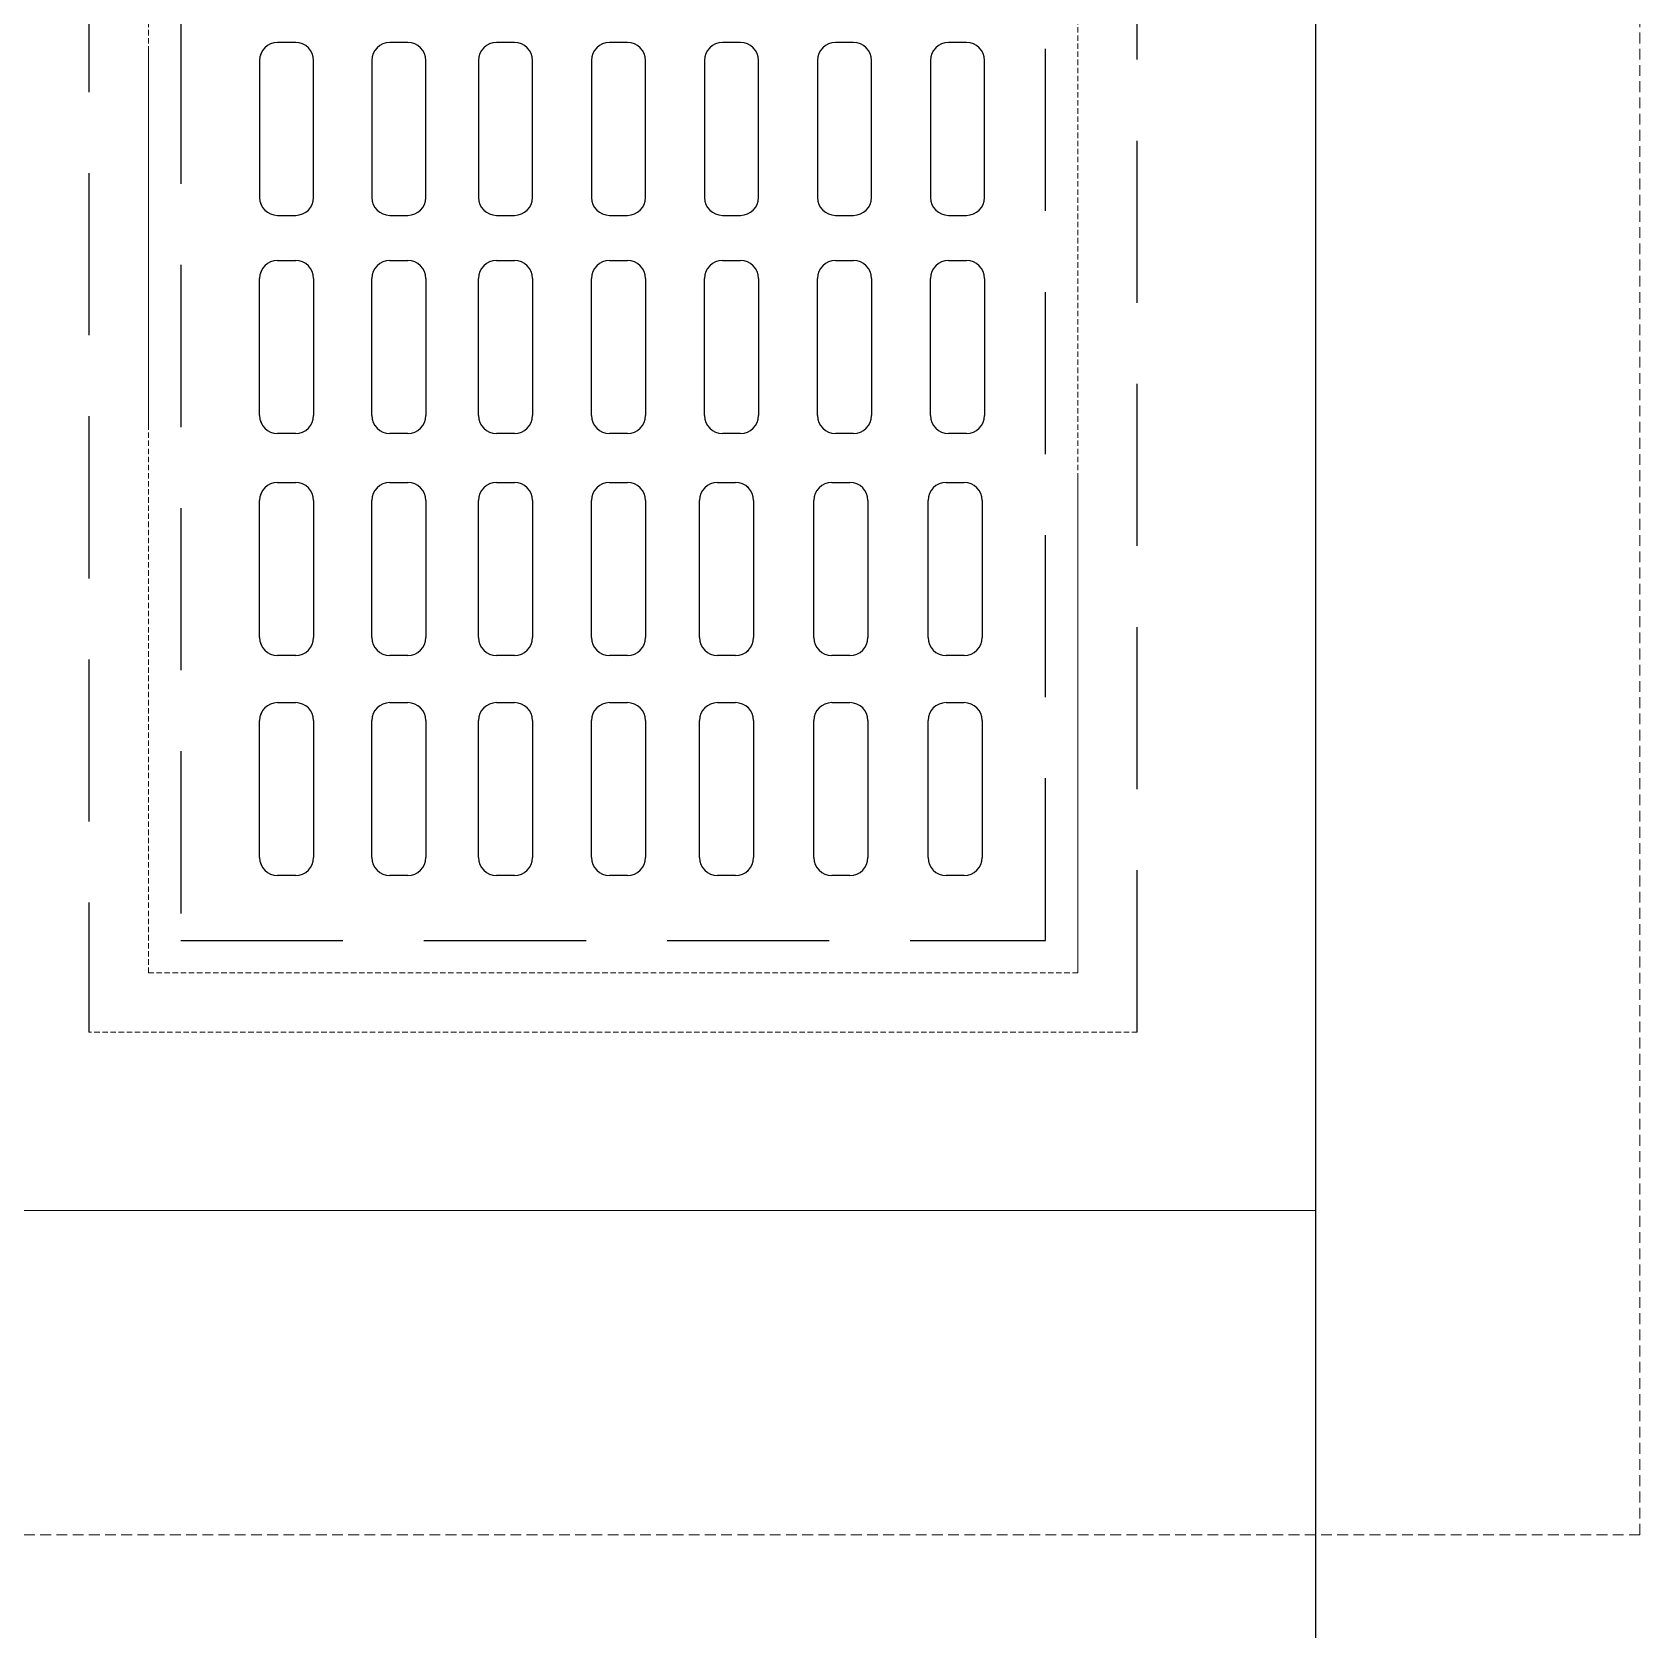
# Model space of a CAD drawing. Header units: inches. Extents: x 25480 to 951550, y -607927 to 1377809.
# Drawn here: x 487772 to 488516, y 352126 to 352865 of the extents above; entities that cross this region are included whole.
import ezdxf

# ---------------------------------------------------------------- set-up
doc = ezdxf.new("R2010")
doc.units = ezdxf.units.IN
doc.header["$MEASUREMENT"] = 0
doc.linetypes.add('HIDDEN', pattern=[0.375, 0.25, -0.125])
doc.linetypes.add('HIDDENX2', pattern=[0.75, 0.5, -0.25])
doc.layers.add('DIM', color=251, linetype='Continuous', lineweight=0)
doc.layers.add('M-X-BKGD', color=8, linetype='Continuous')

# ---------------------------------------------------------------- blocks, each defined once
blk = doc.blocks.new('123')
at = {"layer": 'DIM', "linetype": 'HIDDEN', "lineweight": 0, "ltscale": 10}
blk.add_line((-776238.39, -1054043.7), (-776238.39, -1053558.7), dxfattribs=at)
blk.add_line((-776238.39, -1054043.7), (-776238.39, -1053558.7), dxfattribs=at)
at = {"layer": 'DIM'}
for p, q in [((-776157.59, -1053637.67), (-776094.2, -1053637.67)), ((-776157.59, -1053637.67), (-776094.2, -1053637.67)), ((-776055.73, -1053637.67), (-775992.35, -1053637.67)), ((-776055.73, -1053637.67), (-775992.35, -1053637.67)), ((-775953.05, -1053637.67), (-775889.66, -1053637.67)), ((-775953.05, -1053637.67), (-775889.66, -1053637.67)), ((-775788.73, -1053637.67), (-775852.12, -1053637.67)), ((-775788.73, -1053637.67), (-775852.12, -1053637.67)), ((-776165.89, -1053654.36), (-776165.89, -1053645.97)), ((-776165.89, -1053654.36), (-776165.89, -1053645.97)), ((-776085.89, -1053645.97), (-776085.89, -1053654.36)), ((-776085.89, -1053645.97), (-776085.89, -1053654.36)), ((-776064.04, -1053654.36), (-776064.04, -1053645.97)), ((-776064.04, -1053654.36), (-776064.04, -1053645.97)), ((-775984.04, -1053645.97), (-775984.04, -1053654.36)), ((-775984.04, -1053645.97), (-775984.04, -1053654.36)), ((-775961.35, -1053654.36), (-775961.35, -1053645.97)), ((-775961.35, -1053654.36), (-775961.35, -1053645.97)), ((-775881.35, -1053645.97), (-775881.35, -1053654.36)), ((-775881.35, -1053645.97), (-775881.35, -1053654.36)), ((-775860.43, -1053645.97), (-775860.43, -1053654.36)), ((-775860.43, -1053645.97), (-775860.43, -1053654.36)), ((-775780.43, -1053654.36), (-775780.43, -1053645.97)), ((-775780.43, -1053654.36), (-775780.43, -1053645.97)), ((-776094.2, -1053662.67), (-776157.59, -1053662.67)), ((-776094.2, -1053662.67), (-776157.59, -1053662.67)), ((-775992.35, -1053662.67), (-776055.73, -1053662.67)), ((-775992.35, -1053662.67), (-776055.73, -1053662.67)), ((-775889.66, -1053662.67), (-775953.05, -1053662.67)), ((-775889.66, -1053662.67), (-775953.05, -1053662.67)), ((-775852.12, -1053662.67), (-775788.73, -1053662.67)), ((-775852.12, -1053662.67), (-775788.73, -1053662.67)), ((-776157.59, -1053689.56), (-776094.2, -1053689.56)), ((-776157.59, -1053689.56), (-776094.2, -1053689.56)), ((-776055.73, -1053689.56), (-775992.35, -1053689.56)), ((-776055.73, -1053689.56), (-775992.35, -1053689.56)), ((-775953.05, -1053689.56), (-775889.66, -1053689.56)), ((-775953.05, -1053689.56), (-775889.66, -1053689.56)), ((-775788.73, -1053689.56), (-775852.12, -1053689.56)), ((-775788.73, -1053689.56), (-775852.12, -1053689.56)), ((-776165.89, -1053706.25), (-776165.89, -1053697.86)), ((-776165.89, -1053706.25), (-776165.89, -1053697.86)), ((-776085.89, -1053697.86), (-776085.89, -1053706.25)), ((-776085.89, -1053697.86), (-776085.89, -1053706.25)), ((-776064.04, -1053706.25), (-776064.04, -1053697.86)), ((-776064.04, -1053706.25), (-776064.04, -1053697.86)), ((-775984.04, -1053697.86), (-775984.04, -1053706.25)), ((-775984.04, -1053697.86), (-775984.04, -1053706.25)), ((-775961.35, -1053706.25), (-775961.35, -1053697.86)), ((-775961.35, -1053706.25), (-775961.35, -1053697.86)), ((-775881.35, -1053697.86), (-775881.35, -1053706.25)), ((-775881.35, -1053697.86), (-775881.35, -1053706.25)), ((-775860.43, -1053697.86), (-775860.43, -1053706.25)), ((-775860.43, -1053697.86), (-775860.43, -1053706.25)), ((-775780.43, -1053706.25), (-775780.43, -1053697.86)), ((-775780.43, -1053706.25), (-775780.43, -1053697.86)), ((-776094.2, -1053714.56), (-776157.59, -1053714.56)), ((-776094.2, -1053714.56), (-776157.59, -1053714.56)), ((-775992.35, -1053714.56), (-776055.73, -1053714.56)), ((-775992.35, -1053714.56), (-776055.73, -1053714.56)), ((-775889.66, -1053714.56), (-775953.05, -1053714.56)), ((-775889.66, -1053714.56), (-775953.05, -1053714.56)), ((-775852.12, -1053714.56), (-775788.73, -1053714.56)), ((-775852.12, -1053714.56), (-775788.73, -1053714.56)), ((-776157.59, -1053738.91), (-776094.2, -1053738.91)), ((-776157.59, -1053738.91), (-776094.2, -1053738.91)), ((-776055.73, -1053738.91), (-775992.35, -1053738.91)), ((-776055.73, -1053738.91), (-775992.35, -1053738.91)), ((-775953.05, -1053738.91), (-775889.66, -1053738.91)), ((-775953.05, -1053738.91), (-775889.66, -1053738.91)), ((-775788.73, -1053738.91), (-775852.12, -1053738.91)), ((-775788.73, -1053738.91), (-775852.12, -1053738.91)), ((-776165.89, -1053755.61), (-776165.89, -1053747.22)), ((-776165.89, -1053755.61), (-776165.89, -1053747.22)), ((-776085.89, -1053747.22), (-776085.89, -1053755.61)), ((-776085.89, -1053747.22), (-776085.89, -1053755.61)), ((-776064.04, -1053755.61), (-776064.04, -1053747.22)), ((-776064.04, -1053755.61), (-776064.04, -1053747.22)), ((-775984.04, -1053747.22), (-775984.04, -1053755.61)), ((-775984.04, -1053747.22), (-775984.04, -1053755.61)), ((-775961.35, -1053755.61), (-775961.35, -1053747.22)), ((-775961.35, -1053755.61), (-775961.35, -1053747.22)), ((-775881.35, -1053747.22), (-775881.35, -1053755.61)), ((-775881.35, -1053747.22), (-775881.35, -1053755.61)), ((-775860.43, -1053747.22), (-775860.43, -1053755.61)), ((-775860.43, -1053747.22), (-775860.43, -1053755.61)), ((-775780.43, -1053755.61), (-775780.43, -1053747.22)), ((-775780.43, -1053755.61), (-775780.43, -1053747.22)), ((-776094.2, -1053763.91), (-776157.59, -1053763.91)), ((-776094.2, -1053763.91), (-776157.59, -1053763.91)), ((-775992.35, -1053763.91), (-776055.73, -1053763.91)), ((-775992.35, -1053763.91), (-776055.73, -1053763.91)), ((-775889.66, -1053763.91), (-775953.05, -1053763.91)), ((-775889.66, -1053763.91), (-775953.05, -1053763.91)), ((-775852.12, -1053763.91), (-775788.73, -1053763.91)), ((-775852.12, -1053763.91), (-775788.73, -1053763.91)), ((-776157.59, -1053791.2), (-776094.2, -1053791.2)), ((-776157.59, -1053791.2), (-776094.2, -1053791.2)), ((-776055.73, -1053791.2), (-775992.35, -1053791.2)), ((-776055.73, -1053791.2), (-775992.35, -1053791.2)), ((-775953.05, -1053791.2), (-775889.66, -1053791.2)), ((-775953.05, -1053791.2), (-775889.66, -1053791.2)), ((-775788.73, -1053791.2), (-775852.12, -1053791.2)), ((-775788.73, -1053791.2), (-775852.12, -1053791.2)), ((-776165.89, -1053807.89), (-776165.89, -1053799.5)), ((-776165.89, -1053807.89), (-776165.89, -1053799.5)), ((-776085.89, -1053799.5), (-776085.89, -1053807.89)), ((-776085.89, -1053799.5), (-776085.89, -1053807.89)), ((-776064.04, -1053807.89), (-776064.04, -1053799.5)), ((-776064.04, -1053807.89), (-776064.04, -1053799.5)), ((-775984.04, -1053799.5), (-775984.04, -1053807.89)), ((-775984.04, -1053799.5), (-775984.04, -1053807.89)), ((-775961.35, -1053807.89), (-775961.35, -1053799.5)), ((-775961.35, -1053807.89), (-775961.35, -1053799.5)), ((-775881.35, -1053799.5), (-775881.35, -1053807.89)), ((-775881.35, -1053799.5), (-775881.35, -1053807.89)), ((-775860.43, -1053799.5), (-775860.43, -1053807.89)), ((-775860.43, -1053799.5), (-775860.43, -1053807.89)), ((-775780.43, -1053807.89), (-775780.43, -1053799.5)), ((-775780.43, -1053807.89), (-775780.43, -1053799.5)), ((-776094.2, -1053816.2), (-776157.59, -1053816.2)), ((-776094.2, -1053816.2), (-776157.59, -1053816.2)), ((-775992.35, -1053816.2), (-776055.73, -1053816.2)), ((-775992.35, -1053816.2), (-776055.73, -1053816.2)), ((-775889.66, -1053816.2), (-775953.05, -1053816.2)), ((-775889.66, -1053816.2), (-775953.05, -1053816.2)), ((-775852.12, -1053816.2), (-775788.73, -1053816.2)), ((-775852.12, -1053816.2), (-775788.73, -1053816.2)), ((-776157.59, -1053841.2), (-776094.2, -1053841.2)), ((-776157.59, -1053841.2), (-776094.2, -1053841.2)), ((-776055.73, -1053841.2), (-775992.35, -1053841.2)), ((-776055.73, -1053841.2), (-775992.35, -1053841.2)), ((-775953.05, -1053843.48), (-775889.66, -1053843.48)), ((-775953.05, -1053843.48), (-775889.66, -1053843.48)), ((-775788.73, -1053843.48), (-775852.12, -1053843.48)), ((-775788.73, -1053843.48), (-775852.12, -1053843.48)), ((-776165.89, -1053857.89), (-776165.89, -1053849.5)), ((-776165.89, -1053857.89), (-776165.89, -1053849.5)), ((-776085.89, -1053849.5), (-776085.89, -1053857.89)), ((-776085.89, -1053849.5), (-776085.89, -1053857.89)), ((-776064.04, -1053857.89), (-776064.04, -1053849.5)), ((-776064.04, -1053857.89), (-776064.04, -1053849.5)), ((-775984.04, -1053849.5), (-775984.04, -1053857.89)), ((-775984.04, -1053849.5), (-775984.04, -1053857.89)), ((-775961.35, -1053860.18), (-775961.35, -1053851.79)), ((-775961.35, -1053860.18), (-775961.35, -1053851.79)), ((-775881.35, -1053851.79), (-775881.35, -1053860.18)), ((-775881.35, -1053851.79), (-775881.35, -1053860.18)), ((-775860.43, -1053851.79), (-775860.43, -1053860.18)), ((-775860.43, -1053851.79), (-775860.43, -1053860.18)), ((-775780.43, -1053860.18), (-775780.43, -1053851.79)), ((-775780.43, -1053860.18), (-775780.43, -1053851.79)), ((-776094.2, -1053866.2), (-776157.59, -1053866.2)), ((-776094.2, -1053866.2), (-776157.59, -1053866.2)), ((-775992.35, -1053866.2), (-776055.73, -1053866.2)), ((-775992.35, -1053866.2), (-776055.73, -1053866.2)), ((-775889.66, -1053868.48), (-775953.05, -1053868.48)), ((-775889.66, -1053868.48), (-775953.05, -1053868.48)), ((-775852.12, -1053868.48), (-775788.73, -1053868.48)), ((-775852.12, -1053868.48), (-775788.73, -1053868.48)), ((-776157.59, -1053894.1), (-776094.2, -1053894.1)), ((-776157.59, -1053894.1), (-776094.2, -1053894.1)), ((-776055.73, -1053894.1), (-775992.35, -1053894.1)), ((-776055.73, -1053894.1), (-775992.35, -1053894.1)), ((-775953.05, -1053895.77), (-775889.66, -1053895.77)), ((-775953.05, -1053895.77), (-775889.66, -1053895.77)), ((-775788.73, -1053895.77), (-775852.12, -1053895.77)), ((-775788.73, -1053895.77), (-775852.12, -1053895.77)), ((-776165.89, -1053910.79), (-776165.89, -1053902.4)), ((-776165.89, -1053910.79), (-776165.89, -1053902.4)), ((-776085.89, -1053902.4), (-776085.89, -1053910.79)), ((-776085.89, -1053902.4), (-776085.89, -1053910.79)), ((-776064.04, -1053910.79), (-776064.04, -1053902.4)), ((-776064.04, -1053910.79), (-776064.04, -1053902.4)), ((-775984.04, -1053902.4), (-775984.04, -1053910.79)), ((-775984.04, -1053902.4), (-775984.04, -1053910.79)), ((-775961.35, -1053912.46), (-775961.35, -1053904.07)), ((-775961.35, -1053912.46), (-775961.35, -1053904.07)), ((-775881.35, -1053904.07), (-775881.35, -1053912.46)), ((-775881.35, -1053904.07), (-775881.35, -1053912.46)), ((-775860.43, -1053904.07), (-775860.43, -1053912.46)), ((-775860.43, -1053904.07), (-775860.43, -1053912.46)), ((-775780.43, -1053912.46), (-775780.43, -1053904.07)), ((-775780.43, -1053912.46), (-775780.43, -1053904.07)), ((-776094.2, -1053919.1), (-776157.59, -1053919.1)), ((-776094.2, -1053919.1), (-776157.59, -1053919.1)), ((-775992.35, -1053919.1), (-776055.73, -1053919.1)), ((-775992.35, -1053919.1), (-776055.73, -1053919.1)), ((-775889.66, -1053920.77), (-775953.05, -1053920.77)), ((-775889.66, -1053920.77), (-775953.05, -1053920.77)), ((-775852.12, -1053920.77), (-775788.73, -1053920.77)), ((-775852.12, -1053920.77), (-775788.73, -1053920.77)), ((-776157.59, -1053946.91), (-776094.2, -1053946.91)), ((-776157.59, -1053946.91), (-776094.2, -1053946.91)), ((-776055.73, -1053946.91), (-775992.35, -1053946.91)), ((-776055.73, -1053946.91), (-775992.35, -1053946.91)), ((-775953.05, -1053948.05), (-775889.66, -1053948.05)), ((-775953.05, -1053948.05), (-775889.66, -1053948.05)), ((-775788.73, -1053948.05), (-775852.12, -1053948.05)), ((-775788.73, -1053948.05), (-775852.12, -1053948.05)), ((-776165.89, -1053963.6), (-776165.89, -1053955.22)), ((-776165.89, -1053963.6), (-776165.89, -1053955.22)), ((-776085.89, -1053955.22), (-776085.89, -1053963.6)), ((-776085.89, -1053955.22), (-776085.89, -1053963.6)), ((-776064.04, -1053963.6), (-776064.04, -1053955.22)), ((-776064.04, -1053963.6), (-776064.04, -1053955.22)), ((-775984.04, -1053955.22), (-775984.04, -1053963.6)), ((-775984.04, -1053955.22), (-775984.04, -1053963.6)), ((-775961.35, -1053964.75), (-775961.35, -1053956.36)), ((-775961.35, -1053964.75), (-775961.35, -1053956.36)), ((-775881.35, -1053956.36), (-775881.35, -1053964.75)), ((-775881.35, -1053956.36), (-775881.35, -1053964.75)), ((-775860.43, -1053956.36), (-775860.43, -1053964.75)), ((-775860.43, -1053956.36), (-775860.43, -1053964.75)), ((-775780.43, -1053964.75), (-775780.43, -1053956.36)), ((-775780.43, -1053964.75), (-775780.43, -1053956.36)), ((-776094.2, -1053971.91), (-776157.59, -1053971.91)), ((-776094.2, -1053971.91), (-776157.59, -1053971.91)), ((-775992.35, -1053971.91), (-776055.73, -1053971.91)), ((-775992.35, -1053971.91), (-776055.73, -1053971.91)), ((-775889.66, -1053973.05), (-775953.05, -1053973.05)), ((-775889.66, -1053973.05), (-775953.05, -1053973.05)), ((-775852.12, -1053973.05), (-775788.73, -1053973.05)), ((-775852.12, -1053973.05), (-775788.73, -1053973.05)), ((-774670.89, -1054126.2), (-786184.47, -1054126.2)), ((-774670.89, -1054126.2), (-786184.47, -1054126.2))]:
    blk.add_line(p, q, dxfattribs=at)
at = {"layer": 'DIM', "linetype": 'HIDDENX2', "lineweight": 0, "ltscale": 10}
blk.add_lwpolyline([(-775270.89, -1053326.2), (-776470.89, -1053326.2), (-776470.89, -1054276.2), (-775270.89, -1054276.2)], close=True, dxfattribs=at)
blk.add_lwpolyline([(-775270.89, -1053326.2), (-776470.89, -1053326.2), (-776470.89, -1054276.2), (-775270.89, -1054276.2)], close=True, dxfattribs=at)
at = {"layer": 'DIM', "linetype": 'HIDDEN', "lineweight": 0, "ltscale": 10}
blk.add_lwpolyline([(-775420.89, -1053476.2), (-776320.89, -1053476.2), (-776320.89, -1054126.2), (-775420.89, -1054126.2)], close=True, dxfattribs=at)
blk.add_lwpolyline([(-775420.89, -1053476.2), (-776320.89, -1053476.2), (-776320.89, -1054126.2), (-775420.89, -1054126.2)], close=True, dxfattribs=at)
at = {"layer": 'DIM', "linetype": 'HIDDEN', "ltscale": 300}
for points in [[(-775420.89, -1053476.2), (-776320.89, -1053476.2), (-776320.89, -1054126.2), (-775420.89, -1054126.2)], [(-775420.89, -1053476.2), (-776320.89, -1053476.2), (-776320.89, -1054126.2), (-775420.89, -1054126.2)], [(-775545.89, -1053601.2), (-776195.89, -1053601.2), (-776195.89, -1054001.2), (-775545.89, -1054001.2)], [(-775545.89, -1053601.2), (-776195.89, -1053601.2), (-776195.89, -1054001.2), (-775545.89, -1054001.2)]]:
    blk.add_lwpolyline(points, close=True, dxfattribs=at)
blk.add_lwpolyline([(-776238.39, -1054043.7), (-775503.39, -1054043.7), (-775503.39, -1053558.7), (-776238.39, -1053558.7)], dxfattribs=at)
blk.add_lwpolyline([(-776238.39, -1054043.7), (-775503.39, -1054043.7), (-775503.39, -1053558.7), (-776238.39, -1053558.7)], dxfattribs=at)
at = {"layer": 'DIM', "linetype": 'HIDDEN', "lineweight": 0, "ltscale": 10}
for points in [[(-776210.89, -1054016.2), (-775530.89, -1054016.2), (-775530.89, -1053586.2), (-775958.22, -1053586.2)], [(-775980.82, -1054016.2), (-776210.89, -1054016.2), (-776210.89, -1053586.2), (-775783.57, -1053586.2)], [(-776210.89, -1054016.2), (-775530.89, -1054016.2), (-775530.89, -1053586.2), (-775958.22, -1053586.2)], [(-775980.82, -1054016.2), (-776210.89, -1054016.2), (-776210.89, -1053586.2), (-775783.57, -1053586.2)]]:
    blk.add_lwpolyline(points, dxfattribs=at)
at = {"layer": 'DIM'}
for centre, start, end in [((-776157.59, -1053645.97), 90, 180), ((-776157.59, -1053645.97), 90, 180), ((-776094.2, -1053645.97), 0, 90), ((-776094.2, -1053645.97), 0, 90), ((-776055.73, -1053645.97), 90, 180), ((-776055.73, -1053645.97), 90, 180), ((-775992.35, -1053645.97), 0, 90), ((-775992.35, -1053645.97), 0, 90), ((-775953.05, -1053645.97), 90, 180), ((-775953.05, -1053645.97), 90, 180), ((-775889.66, -1053645.97), 0, 90), ((-775889.66, -1053645.97), 0, 90), ((-775852.12, -1053645.97), 90, 180), ((-775852.12, -1053645.97), 90, 180), ((-775788.73, -1053645.97), 0, 90), ((-775788.73, -1053645.97), 0, 90), ((-776157.59, -1053654.36), 180, 270), ((-776157.59, -1053654.36), 180, 270), ((-776094.2, -1053654.36), 270, 0), ((-776094.2, -1053654.36), 270, 0), ((-776055.73, -1053654.36), 180, 270), ((-776055.73, -1053654.36), 180, 270), ((-775992.35, -1053654.36), 270, 0), ((-775992.35, -1053654.36), 270, 0), ((-775953.05, -1053654.36), 180, 270), ((-775953.05, -1053654.36), 180, 270), ((-775889.66, -1053654.36), 270, 0), ((-775889.66, -1053654.36), 270, 0), ((-775852.12, -1053654.36), 180, 270), ((-775852.12, -1053654.36), 180, 270), ((-775788.73, -1053654.36), 270, 0), ((-775788.73, -1053654.36), 270, 0), ((-776157.59, -1053697.86), 90, 180), ((-776157.59, -1053697.86), 90, 180), ((-776094.2, -1053697.86), 0, 90), ((-776094.2, -1053697.86), 0, 90), ((-776055.73, -1053697.86), 90, 180), ((-776055.73, -1053697.86), 90, 180), ((-775992.35, -1053697.86), 0, 90), ((-775992.35, -1053697.86), 0, 90), ((-775953.05, -1053697.86), 90, 180), ((-775953.05, -1053697.86), 90, 180), ((-775889.66, -1053697.86), 0, 90), ((-775889.66, -1053697.86), 0, 90), ((-775852.12, -1053697.86), 90, 180), ((-775852.12, -1053697.86), 90, 180), ((-775788.73, -1053697.86), 0, 90), ((-775788.73, -1053697.86), 0, 90), ((-776157.59, -1053706.25), 180, 270), ((-776157.59, -1053706.25), 180, 270), ((-776094.2, -1053706.25), 270, 0), ((-776094.2, -1053706.25), 270, 0), ((-776055.73, -1053706.25), 180, 270), ((-776055.73, -1053706.25), 180, 270), ((-775992.35, -1053706.25), 270, 0), ((-775992.35, -1053706.25), 270, 0), ((-775953.05, -1053706.25), 180, 270), ((-775953.05, -1053706.25), 180, 270), ((-775889.66, -1053706.25), 270, 0), ((-775889.66, -1053706.25), 270, 0), ((-775852.12, -1053706.25), 180, 270), ((-775852.12, -1053706.25), 180, 270), ((-775788.73, -1053706.25), 270, 0), ((-775788.73, -1053706.25), 270, 0), ((-776157.59, -1053747.22), 90, 180), ((-776157.59, -1053747.22), 90, 180), ((-776094.2, -1053747.22), 0, 90), ((-776094.2, -1053747.22), 0, 90), ((-776055.73, -1053747.22), 90, 180), ((-776055.73, -1053747.22), 90, 180), ((-775992.35, -1053747.22), 0, 90), ((-775992.35, -1053747.22), 0, 90), ((-775953.05, -1053747.22), 90, 180), ((-775953.05, -1053747.22), 90, 180), ((-775889.66, -1053747.22), 0, 90), ((-775889.66, -1053747.22), 0, 90), ((-775852.12, -1053747.22), 90, 180), ((-775852.12, -1053747.22), 90, 180), ((-775788.73, -1053747.22), 0, 90), ((-775788.73, -1053747.22), 0, 90), ((-776157.59, -1053755.61), 180, 270), ((-776157.59, -1053755.61), 180, 270), ((-776094.2, -1053755.61), 270, 0), ((-776094.2, -1053755.61), 270, 0), ((-776055.73, -1053755.61), 180, 270), ((-776055.73, -1053755.61), 180, 270), ((-775992.35, -1053755.61), 270, 0), ((-775992.35, -1053755.61), 270, 0), ((-775953.05, -1053755.61), 180, 270), ((-775953.05, -1053755.61), 180, 270), ((-775889.66, -1053755.61), 270, 0), ((-775889.66, -1053755.61), 270, 0), ((-775852.12, -1053755.61), 180, 270), ((-775852.12, -1053755.61), 180, 270), ((-775788.73, -1053755.61), 270, 0), ((-775788.73, -1053755.61), 270, 0), ((-776157.59, -1053799.5), 90, 180), ((-776157.59, -1053799.5), 90, 180), ((-776094.2, -1053799.5), 0, 90), ((-776094.2, -1053799.5), 0, 90), ((-776055.73, -1053799.5), 90, 180), ((-776055.73, -1053799.5), 90, 180), ((-775992.35, -1053799.5), 0, 90), ((-775992.35, -1053799.5), 0, 90), ((-775953.05, -1053799.5), 90, 180), ((-775953.05, -1053799.5), 90, 180), ((-775889.66, -1053799.5), 0, 90), ((-775889.66, -1053799.5), 0, 90), ((-775852.12, -1053799.5), 90, 180), ((-775852.12, -1053799.5), 90, 180), ((-775788.73, -1053799.5), 0, 90), ((-775788.73, -1053799.5), 0, 90), ((-776157.59, -1053807.89), 180, 270), ((-776157.59, -1053807.89), 180, 270), ((-776094.2, -1053807.89), 270, 0), ((-776094.2, -1053807.89), 270, 0), ((-776055.73, -1053807.89), 180, 270), ((-776055.73, -1053807.89), 180, 270), ((-775992.35, -1053807.89), 270, 0), ((-775992.35, -1053807.89), 270, 0), ((-775953.05, -1053807.89), 180, 270), ((-775953.05, -1053807.89), 180, 270), ((-775889.66, -1053807.89), 270, 0), ((-775889.66, -1053807.89), 270, 0), ((-775852.12, -1053807.89), 180, 270), ((-775852.12, -1053807.89), 180, 270), ((-775788.73, -1053807.89), 270, 0), ((-775788.73, -1053807.89), 270, 0), ((-776157.59, -1053849.5), 90, 180), ((-776157.59, -1053849.5), 90, 180), ((-776094.2, -1053849.5), 0, 90), ((-776094.2, -1053849.5), 0, 90), ((-776055.73, -1053849.5), 90, 180), ((-776055.73, -1053849.5), 90, 180), ((-775992.35, -1053849.5), 0, 90), ((-775992.35, -1053849.5), 0, 90), ((-775953.05, -1053851.79), 90, 180), ((-775953.05, -1053851.79), 90, 180), ((-775889.66, -1053851.79), 0, 90), ((-775889.66, -1053851.79), 0, 90), ((-775852.12, -1053851.79), 90, 180), ((-775852.12, -1053851.79), 90, 180), ((-775788.73, -1053851.79), 0, 90), ((-775788.73, -1053851.79), 0, 90), ((-776157.59, -1053857.89), 180, 270), ((-776157.59, -1053857.89), 180, 270), ((-776094.2, -1053857.89), 270, 0), ((-776094.2, -1053857.89), 270, 0), ((-776055.73, -1053857.89), 180, 270), ((-776055.73, -1053857.89), 180, 270), ((-775992.35, -1053857.89), 270, 0), ((-775992.35, -1053857.89), 270, 0), ((-775953.05, -1053860.18), 180, 270), ((-775953.05, -1053860.18), 180, 270), ((-775889.66, -1053860.18), 270, 0), ((-775889.66, -1053860.18), 270, 0), ((-775852.12, -1053860.18), 180, 270), ((-775852.12, -1053860.18), 180, 270), ((-775788.73, -1053860.18), 270, 0), ((-775788.73, -1053860.18), 270, 0), ((-776157.59, -1053902.4), 90, 180), ((-776157.59, -1053902.4), 90, 180), ((-776094.2, -1053902.4), 0, 90), ((-776094.2, -1053902.4), 0, 90), ((-776055.73, -1053902.4), 90, 180), ((-776055.73, -1053902.4), 90, 180), ((-775992.35, -1053902.4), 0, 90), ((-775992.35, -1053902.4), 0, 90), ((-775953.05, -1053904.07), 90, 180), ((-775953.05, -1053904.07), 90, 180), ((-775889.66, -1053904.07), 0, 90), ((-775889.66, -1053904.07), 0, 90), ((-775852.12, -1053904.07), 90, 180), ((-775852.12, -1053904.07), 90, 180), ((-775788.73, -1053904.07), 0, 90), ((-775788.73, -1053904.07), 0, 90), ((-776157.59, -1053910.79), 180, 270), ((-776157.59, -1053910.79), 180, 270), ((-776094.2, -1053910.79), 270, 0), ((-776094.2, -1053910.79), 270, 0), ((-776055.73, -1053910.79), 180, 270), ((-776055.73, -1053910.79), 180, 270), ((-775992.35, -1053910.79), 270, 0), ((-775992.35, -1053910.79), 270, 0), ((-775953.05, -1053912.46), 180, 270), ((-775953.05, -1053912.46), 180, 270), ((-775889.66, -1053912.46), 270, 0), ((-775889.66, -1053912.46), 270, 0), ((-775852.12, -1053912.46), 180, 270), ((-775852.12, -1053912.46), 180, 270), ((-775788.73, -1053912.46), 270, 0), ((-775788.73, -1053912.46), 270, 0), ((-776157.59, -1053955.22), 90, 180), ((-776157.59, -1053955.22), 90, 180), ((-776094.2, -1053955.22), 0, 90), ((-776094.2, -1053955.22), 0, 90), ((-776055.73, -1053955.22), 90, 180), ((-776055.73, -1053955.22), 90, 180), ((-775992.35, -1053955.22), 0, 90), ((-775992.35, -1053955.22), 0, 90), ((-775953.05, -1053956.36), 90, 180), ((-775953.05, -1053956.36), 90, 180), ((-775889.66, -1053956.36), 0, 90), ((-775889.66, -1053956.36), 0, 90), ((-775852.12, -1053956.36), 90, 180), ((-775852.12, -1053956.36), 90, 180), ((-775788.73, -1053956.36), 0, 90), ((-775788.73, -1053956.36), 0, 90), ((-776157.59, -1053963.6), 180, 270), ((-776157.59, -1053963.6), 180, 270), ((-776094.2, -1053963.6), 270, 0), ((-776094.2, -1053963.6), 270, 0), ((-776055.73, -1053963.6), 180, 270), ((-776055.73, -1053963.6), 180, 270), ((-775992.35, -1053963.6), 270, 0), ((-775992.35, -1053963.6), 270, 0), ((-775953.05, -1053964.75), 180, 270), ((-775953.05, -1053964.75), 180, 270), ((-775889.66, -1053964.75), 270, 0), ((-775889.66, -1053964.75), 270, 0), ((-775852.12, -1053964.75), 180, 270), ((-775852.12, -1053964.75), 180, 270), ((-775788.73, -1053964.75), 270, 0), ((-775788.73, -1053964.75), 270, 0)]:
    blk.add_arc(centre, 8.31, start, end, dxfattribs=at)

msp = doc.modelspace()

# ---------------------------------------------------------------- linework, layer by layer
at = {"layer": 'M-X-BKGD', "color": 8}
for p, q in [((488365.65, 353969.81), (488365.65, 342456.23)), ((487893.81, 352860.27), (487885.43, 352860.27)), ((487893.81, 352860.27), (487885.43, 352860.27)), ((487945.7, 352860.27), (487937.32, 352860.27)), ((487945.7, 352860.27), (487937.32, 352860.27)), ((487995.06, 352860.27), (487986.67, 352860.27)), ((487995.06, 352860.27), (487986.67, 352860.27)), ((488047.35, 352860.27), (488038.96, 352860.27)), ((488047.35, 352860.27), (488038.96, 352860.27)), ((488099.63, 352860.27), (488091.24, 352860.27)), ((488099.63, 352860.27), (488091.24, 352860.27)), ((488151.92, 352860.27), (488143.53, 352860.27)), ((488151.92, 352860.27), (488143.53, 352860.27)), ((488204.2, 352860.27), (488195.81, 352860.27)), ((488204.2, 352860.27), (488195.81, 352860.27)), ((487877.12, 352851.97), (487877.12, 352788.58)), ((487877.12, 352851.97), (487877.12, 352788.58)), ((487902.12, 352788.58), (487902.12, 352851.97)), ((487902.12, 352788.58), (487902.12, 352851.97)), ((487929.01, 352851.97), (487929.01, 352788.58)), ((487929.01, 352851.97), (487929.01, 352788.58)), ((487954.01, 352788.58), (487954.01, 352851.97)), ((487954.01, 352788.58), (487954.01, 352851.97)), ((487978.37, 352851.97), (487978.37, 352788.58)), ((487978.37, 352851.97), (487978.37, 352788.58)), ((488003.37, 352788.58), (488003.37, 352851.97)), ((488003.37, 352788.58), (488003.37, 352851.97)), ((488030.65, 352851.97), (488030.65, 352788.58)), ((488030.65, 352851.97), (488030.65, 352788.58)), ((488055.65, 352788.58), (488055.65, 352851.97)), ((488055.65, 352788.58), (488055.65, 352851.97)), ((488082.94, 352851.97), (488082.94, 352788.58)), ((488082.94, 352851.97), (488082.94, 352788.58)), ((488107.94, 352788.58), (488107.94, 352851.97)), ((488107.94, 352788.58), (488107.94, 352851.97)), ((488135.22, 352851.97), (488135.22, 352788.58)), ((488135.22, 352851.97), (488135.22, 352788.58)), ((488160.22, 352788.58), (488160.22, 352851.97)), ((488160.22, 352788.58), (488160.22, 352851.97)), ((488187.51, 352851.97), (488187.51, 352788.58)), ((488187.51, 352851.97), (488187.51, 352788.58)), ((488212.51, 352788.58), (488212.51, 352851.97)), ((488212.51, 352788.58), (488212.51, 352851.97)), ((487885.43, 352780.27), (487893.81, 352780.27)), ((487885.43, 352780.27), (487893.81, 352780.27)), ((487937.32, 352780.27), (487945.7, 352780.27)), ((487937.32, 352780.27), (487945.7, 352780.27)), ((487986.67, 352780.27), (487995.06, 352780.27)), ((487986.67, 352780.27), (487995.06, 352780.27)), ((488038.96, 352780.27), (488047.35, 352780.27)), ((488038.96, 352780.27), (488047.35, 352780.27)), ((488091.24, 352780.27), (488099.63, 352780.27)), ((488091.24, 352780.27), (488099.63, 352780.27)), ((488143.53, 352780.27), (488151.92, 352780.27)), ((488143.53, 352780.27), (488151.92, 352780.27)), ((488195.81, 352780.27), (488204.2, 352780.27)), ((488195.81, 352780.27), (488204.2, 352780.27)), ((487885.43, 352759.35), (487893.81, 352759.35)), ((487885.43, 352759.35), (487893.81, 352759.35)), ((487937.32, 352759.35), (487945.7, 352759.35)), ((487937.32, 352759.35), (487945.7, 352759.35)), ((487986.67, 352759.35), (487995.06, 352759.35)), ((487986.67, 352759.35), (487995.06, 352759.35)), ((488038.96, 352759.35), (488047.35, 352759.35)), ((488038.96, 352759.35), (488047.35, 352759.35)), ((488091.24, 352759.35), (488099.63, 352759.35)), ((488091.24, 352759.35), (488099.63, 352759.35)), ((488143.53, 352759.35), (488151.92, 352759.35)), ((488143.53, 352759.35), (488151.92, 352759.35)), ((488195.81, 352759.35), (488204.2, 352759.35)), ((488195.81, 352759.35), (488204.2, 352759.35)), ((487877.12, 352687.65), (487877.12, 352751.04)), ((487877.12, 352687.65), (487877.12, 352751.04)), ((487902.12, 352751.04), (487902.12, 352687.65)), ((487902.12, 352751.04), (487902.12, 352687.65)), ((487929.01, 352687.65), (487929.01, 352751.04)), ((487929.01, 352687.65), (487929.01, 352751.04)), ((487954.01, 352751.04), (487954.01, 352687.65)), ((487954.01, 352751.04), (487954.01, 352687.65)), ((487978.37, 352687.65), (487978.37, 352751.04)), ((487978.37, 352687.65), (487978.37, 352751.04)), ((488003.37, 352751.04), (488003.37, 352687.65)), ((488003.37, 352751.04), (488003.37, 352687.65)), ((488030.65, 352687.65), (488030.65, 352751.04)), ((488030.65, 352687.65), (488030.65, 352751.04)), ((488055.65, 352751.04), (488055.65, 352687.65)), ((488055.65, 352751.04), (488055.65, 352687.65)), ((488082.94, 352687.65), (488082.94, 352751.04)), ((488082.94, 352687.65), (488082.94, 352751.04)), ((488107.94, 352751.04), (488107.94, 352687.65)), ((488107.94, 352751.04), (488107.94, 352687.65)), ((488135.22, 352687.65), (488135.22, 352751.04)), ((488135.22, 352687.65), (488135.22, 352751.04)), ((488160.22, 352751.04), (488160.22, 352687.65)), ((488160.22, 352751.04), (488160.22, 352687.65)), ((488187.51, 352687.65), (488187.51, 352751.04)), ((488187.51, 352687.65), (488187.51, 352751.04)), ((488212.51, 352751.04), (488212.51, 352687.65)), ((488212.51, 352751.04), (488212.51, 352687.65)), ((487893.81, 352679.35), (487885.43, 352679.35)), ((487893.81, 352679.35), (487885.43, 352679.35)), ((487945.7, 352679.35), (487937.32, 352679.35)), ((487945.7, 352679.35), (487937.32, 352679.35)), ((487995.06, 352679.35), (487986.67, 352679.35)), ((487995.06, 352679.35), (487986.67, 352679.35)), ((488047.35, 352679.35), (488038.96, 352679.35)), ((488047.35, 352679.35), (488038.96, 352679.35)), ((488099.63, 352679.35), (488091.24, 352679.35)), ((488099.63, 352679.35), (488091.24, 352679.35)), ((488151.92, 352679.35), (488143.53, 352679.35)), ((488151.92, 352679.35), (488143.53, 352679.35)), ((488204.2, 352679.35), (488195.81, 352679.35)), ((488204.2, 352679.35), (488195.81, 352679.35)), ((487885.43, 352656.66), (487893.81, 352656.66)), ((487885.43, 352656.66), (487893.81, 352656.66)), ((487937.32, 352656.66), (487945.7, 352656.66)), ((487937.32, 352656.66), (487945.7, 352656.66)), ((487986.67, 352656.66), (487995.06, 352656.66)), ((487986.67, 352656.66), (487995.06, 352656.66)), ((488038.96, 352656.66), (488047.35, 352656.66)), ((488038.96, 352656.66), (488047.35, 352656.66)), ((488088.96, 352656.66), (488097.35, 352656.66)), ((488088.96, 352656.66), (488097.35, 352656.66)), ((488141.86, 352656.66), (488150.25, 352656.66)), ((488141.86, 352656.66), (488150.25, 352656.66)), ((488194.67, 352656.66), (488203.06, 352656.66)), ((488194.67, 352656.66), (488203.06, 352656.66)), ((487877.12, 352584.97), (487877.12, 352648.35)), ((487877.12, 352584.97), (487877.12, 352648.35)), ((487902.12, 352648.35), (487902.12, 352584.97)), ((487902.12, 352648.35), (487902.12, 352584.97)), ((487929.01, 352584.97), (487929.01, 352648.35)), ((487929.01, 352584.97), (487929.01, 352648.35)), ((487954.01, 352648.35), (487954.01, 352584.97)), ((487954.01, 352648.35), (487954.01, 352584.97)), ((487978.37, 352584.97), (487978.37, 352648.35)), ((487978.37, 352584.97), (487978.37, 352648.35)), ((488003.37, 352648.35), (488003.37, 352584.97)), ((488003.37, 352648.35), (488003.37, 352584.97)), ((488030.65, 352584.97), (488030.65, 352648.35)), ((488030.65, 352584.97), (488030.65, 352648.35)), ((488055.65, 352648.35), (488055.65, 352584.97)), ((488055.65, 352648.35), (488055.65, 352584.97)), ((488080.65, 352584.97), (488080.65, 352648.35)), ((488080.65, 352584.97), (488080.65, 352648.35)), ((488105.65, 352648.35), (488105.65, 352584.97)), ((488105.65, 352648.35), (488105.65, 352584.97)), ((488133.55, 352584.97), (488133.55, 352648.35)), ((488133.55, 352584.97), (488133.55, 352648.35)), ((488158.55, 352648.35), (488158.55, 352584.97)), ((488158.55, 352648.35), (488158.55, 352584.97)), ((488186.36, 352584.97), (488186.36, 352648.35)), ((488186.36, 352584.97), (488186.36, 352648.35)), ((488211.36, 352648.35), (488211.36, 352584.97)), ((488211.36, 352648.35), (488211.36, 352584.97)), ((487893.81, 352576.66), (487885.43, 352576.66)), ((487893.81, 352576.66), (487885.43, 352576.66)), ((487945.7, 352576.66), (487937.32, 352576.66)), ((487945.7, 352576.66), (487937.32, 352576.66)), ((487995.06, 352576.66), (487986.67, 352576.66)), ((487995.06, 352576.66), (487986.67, 352576.66)), ((488047.35, 352576.66), (488038.96, 352576.66)), ((488047.35, 352576.66), (488038.96, 352576.66)), ((488097.35, 352576.66), (488088.96, 352576.66)), ((488097.35, 352576.66), (488088.96, 352576.66)), ((488150.25, 352576.66), (488141.86, 352576.66)), ((488150.25, 352576.66), (488141.86, 352576.66)), ((488203.06, 352576.66), (488194.67, 352576.66)), ((488203.06, 352576.66), (488194.67, 352576.66)), ((487885.43, 352554.81), (487893.81, 352554.81)), ((487885.43, 352554.81), (487893.81, 352554.81)), ((487937.32, 352554.81), (487945.7, 352554.81)), ((487937.32, 352554.81), (487945.7, 352554.81)), ((487986.67, 352554.81), (487995.06, 352554.81)), ((487986.67, 352554.81), (487995.06, 352554.81)), ((488038.96, 352554.81), (488047.35, 352554.81)), ((488038.96, 352554.81), (488047.35, 352554.81)), ((488088.96, 352554.81), (488097.35, 352554.81)), ((488088.96, 352554.81), (488097.35, 352554.81)), ((488141.86, 352554.81), (488150.25, 352554.81)), ((488141.86, 352554.81), (488150.25, 352554.81)), ((488194.67, 352554.81), (488203.06, 352554.81)), ((488194.67, 352554.81), (488203.06, 352554.81)), ((487877.12, 352483.11), (487877.12, 352546.5)), ((487877.12, 352483.11), (487877.12, 352546.5)), ((487902.12, 352546.5), (487902.12, 352483.11)), ((487902.12, 352546.5), (487902.12, 352483.11)), ((487929.01, 352483.11), (487929.01, 352546.5)), ((487929.01, 352483.11), (487929.01, 352546.5)), ((487954.01, 352546.5), (487954.01, 352483.11)), ((487954.01, 352546.5), (487954.01, 352483.11)), ((487978.37, 352483.11), (487978.37, 352546.5)), ((487978.37, 352483.11), (487978.37, 352546.5)), ((488003.37, 352546.5), (488003.37, 352483.11)), ((488003.37, 352546.5), (488003.37, 352483.11)), ((488030.65, 352483.11), (488030.65, 352546.5)), ((488030.65, 352483.11), (488030.65, 352546.5)), ((488055.65, 352546.5), (488055.65, 352483.11)), ((488055.65, 352546.5), (488055.65, 352483.11)), ((488080.65, 352483.11), (488080.65, 352546.5)), ((488080.65, 352483.11), (488080.65, 352546.5)), ((488105.65, 352546.5), (488105.65, 352483.11)), ((488105.65, 352546.5), (488105.65, 352483.11)), ((488133.55, 352483.11), (488133.55, 352546.5)), ((488133.55, 352483.11), (488133.55, 352546.5)), ((488158.55, 352546.5), (488158.55, 352483.11)), ((488158.55, 352546.5), (488158.55, 352483.11)), ((488186.36, 352483.11), (488186.36, 352546.5)), ((488186.36, 352483.11), (488186.36, 352546.5)), ((488211.36, 352546.5), (488211.36, 352483.11)), ((488211.36, 352546.5), (488211.36, 352483.11)), ((487893.81, 352474.81), (487885.43, 352474.81)), ((487893.81, 352474.81), (487885.43, 352474.81)), ((487945.7, 352474.81), (487937.32, 352474.81)), ((487945.7, 352474.81), (487937.32, 352474.81)), ((487995.06, 352474.81), (487986.67, 352474.81)), ((487995.06, 352474.81), (487986.67, 352474.81)), ((488047.35, 352474.81), (488038.96, 352474.81)), ((488047.35, 352474.81), (488038.96, 352474.81)), ((488097.35, 352474.81), (488088.96, 352474.81)), ((488097.35, 352474.81), (488088.96, 352474.81)), ((488150.25, 352474.81), (488141.86, 352474.81)), ((488150.25, 352474.81), (488141.86, 352474.81)), ((488203.06, 352474.81), (488194.67, 352474.81)), ((488203.06, 352474.81), (488194.67, 352474.81))]:
    msp.add_line(p, q, dxfattribs=at)
at = {"layer": 'M-X-BKGD', "color": 8, "linetype": 'Continuous', "lineweight": 0, "ltscale": 10}
msp.add_line((488365.65, 353969.81), (488365.65, 342456.23), dxfattribs=at)
at = {"layer": 'M-X-BKGD', "color": 8, "linetype": 'HIDDEN', "lineweight": 0, "ltscale": 10}
msp.add_line((488283.15, 352402.31), (487798.15, 352402.31), dxfattribs=at)
msp.add_line((488283.15, 352402.31), (487798.15, 352402.31), dxfattribs=at)
at = {"layer": 'M-X-BKGD', "color": 8, "linetype": 'Continuous', "lineweight": 0, "ltscale": 10}
msp.add_lwpolyline([(487715.65, 353219.81), (487715.65, 352319.81), (488365.65, 352319.81), (488365.65, 353219.81)], close=True, dxfattribs=at)
msp.add_lwpolyline([(487715.65, 353219.81), (487715.65, 352319.81), (488365.65, 352319.81), (488365.65, 353219.81)], close=True, dxfattribs=at)
msp.add_lwpolyline([(487715.65, 353219.81), (487715.65, 352319.81), (488365.65, 352319.81), (488365.65, 353219.81)], close=True, dxfattribs=at)
at = {"layer": 'M-X-BKGD', "color": 8, "linetype": 'HIDDEN', "ltscale": 300}
msp.add_lwpolyline([(488283.15, 352402.31), (488283.15, 353137.31), (487798.15, 353137.31), (487798.15, 352402.31)], dxfattribs=at)
msp.add_lwpolyline([(488283.15, 352402.31), (488283.15, 353137.31), (487798.15, 353137.31), (487798.15, 352402.31)], dxfattribs=at)
at = {"layer": 'M-X-BKGD', "color": 8, "linetype": 'HIDDEN', "lineweight": 0, "ltscale": 10}
for points in [[(488255.65, 352429.81), (488255.65, 353109.81), (487825.65, 353109.81), (487825.65, 352682.48)], [(488255.65, 352429.81), (488255.65, 353109.81), (487825.65, 353109.81), (487825.65, 352682.48)], [(488255.65, 352659.88), (488255.65, 352429.81), (487825.65, 352429.81), (487825.65, 352857.13)], [(488255.65, 352659.88), (488255.65, 352429.81), (487825.65, 352429.81), (487825.65, 352857.13)]]:
    msp.add_lwpolyline(points, dxfattribs=at)
at = {"layer": 'M-X-BKGD', "color": 8, "linetype": 'HIDDEN', "ltscale": 300}
msp.add_lwpolyline([(487840.65, 353094.81), (487840.65, 352444.81), (488240.65, 352444.81), (488240.65, 353094.81)], close=True, dxfattribs=at)
msp.add_lwpolyline([(487840.65, 353094.81), (487840.65, 352444.81), (488240.65, 352444.81), (488240.65, 353094.81)], close=True, dxfattribs=at)
at = {"layer": 'M-X-BKGD', "color": 8}
for centre, start, end in [((487885.43, 352851.97), 90, 180), ((487885.43, 352851.97), 90, 180), ((487893.81, 352851.97), 0, 90), ((487893.81, 352851.97), 0, 90), ((487937.32, 352851.97), 90, 180), ((487937.32, 352851.97), 90, 180), ((487945.7, 352851.97), 0, 90), ((487945.7, 352851.97), 0, 90), ((487986.67, 352851.97), 90, 180), ((487986.67, 352851.97), 90, 180), ((487995.06, 352851.97), 0, 90), ((487995.06, 352851.97), 0, 90), ((488038.96, 352851.97), 90, 180), ((488038.96, 352851.97), 90, 180), ((488047.35, 352851.97), 0, 90), ((488047.35, 352851.97), 0, 90), ((488091.24, 352851.97), 90, 180), ((488091.24, 352851.97), 90, 180), ((488099.63, 352851.97), 0, 90), ((488099.63, 352851.97), 0, 90), ((488143.53, 352851.97), 90, 180), ((488143.53, 352851.97), 90, 180), ((488151.92, 352851.97), 0, 90), ((488151.92, 352851.97), 0, 90), ((488195.81, 352851.97), 90, 180), ((488195.81, 352851.97), 90, 180), ((488204.2, 352851.97), 0, 90), ((488204.2, 352851.97), 0, 90), ((487885.43, 352788.58), 180, 270), ((487885.43, 352788.58), 180, 270), ((487893.81, 352788.58), 270, 0), ((487893.81, 352788.58), 270, 0), ((487937.32, 352788.58), 180, 270), ((487937.32, 352788.58), 180, 270), ((487945.7, 352788.58), 270, 0), ((487945.7, 352788.58), 270, 0), ((487986.67, 352788.58), 180, 270), ((487986.67, 352788.58), 180, 270), ((487995.06, 352788.58), 270, 0), ((487995.06, 352788.58), 270, 0), ((488038.96, 352788.58), 180, 270), ((488038.96, 352788.58), 180, 270), ((488047.35, 352788.58), 270, 0), ((488047.35, 352788.58), 270, 0), ((488091.24, 352788.58), 180, 270), ((488091.24, 352788.58), 180, 270), ((488099.63, 352788.58), 270, 0), ((488099.63, 352788.58), 270, 0), ((488143.53, 352788.58), 180, 270), ((488143.53, 352788.58), 180, 270), ((488151.92, 352788.58), 270, 0), ((488151.92, 352788.58), 270, 0), ((488195.81, 352788.58), 180, 270), ((488195.81, 352788.58), 180, 270), ((488204.2, 352788.58), 270, 0), ((488204.2, 352788.58), 270, 0), ((487885.43, 352751.04), 90, 180), ((487885.43, 352751.04), 90, 180), ((487893.81, 352751.04), 0, 90), ((487893.81, 352751.04), 0, 90), ((487937.32, 352751.04), 90, 180), ((487937.32, 352751.04), 90, 180), ((487945.7, 352751.04), 0, 90), ((487945.7, 352751.04), 0, 90), ((487986.67, 352751.04), 90, 180), ((487986.67, 352751.04), 90, 180), ((487995.06, 352751.04), 0, 90), ((487995.06, 352751.04), 0, 90), ((488038.96, 352751.04), 90, 180), ((488038.96, 352751.04), 90, 180), ((488047.35, 352751.04), 0, 90), ((488047.35, 352751.04), 0, 90), ((488091.24, 352751.04), 90, 180), ((488091.24, 352751.04), 90, 180), ((488099.63, 352751.04), 0, 90), ((488099.63, 352751.04), 0, 90), ((488143.53, 352751.04), 90, 180), ((488143.53, 352751.04), 90, 180), ((488151.92, 352751.04), 0, 90), ((488151.92, 352751.04), 0, 90), ((488195.81, 352751.04), 90, 180), ((488195.81, 352751.04), 90, 180), ((488204.2, 352751.04), 0, 90), ((488204.2, 352751.04), 0, 90), ((487885.43, 352687.65), 180, 270), ((487885.43, 352687.65), 180, 270), ((487893.81, 352687.65), 270, 0), ((487893.81, 352687.65), 270, 0), ((487937.32, 352687.65), 180, 270), ((487937.32, 352687.65), 180, 270), ((487945.7, 352687.65), 270, 0), ((487945.7, 352687.65), 270, 0), ((487986.67, 352687.65), 180, 270), ((487986.67, 352687.65), 180, 270), ((487995.06, 352687.65), 270, 0), ((487995.06, 352687.65), 270, 0), ((488038.96, 352687.65), 180, 270), ((488038.96, 352687.65), 180, 270), ((488047.35, 352687.65), 270, 0), ((488047.35, 352687.65), 270, 0), ((488091.24, 352687.65), 180, 270), ((488091.24, 352687.65), 180, 270), ((488099.63, 352687.65), 270, 0), ((488099.63, 352687.65), 270, 0), ((488143.53, 352687.65), 180, 270), ((488143.53, 352687.65), 180, 270), ((488151.92, 352687.65), 270, 0), ((488151.92, 352687.65), 270, 0), ((488195.81, 352687.65), 180, 270), ((488195.81, 352687.65), 180, 270), ((488204.2, 352687.65), 270, 0), ((488204.2, 352687.65), 270, 0), ((487885.43, 352648.35), 90, 180), ((487885.43, 352648.35), 90, 180), ((487893.81, 352648.35), 0, 90), ((487893.81, 352648.35), 0, 90), ((487937.32, 352648.35), 90, 180), ((487937.32, 352648.35), 90, 180), ((487945.7, 352648.35), 0, 90), ((487945.7, 352648.35), 0, 90), ((487986.67, 352648.35), 90, 180), ((487986.67, 352648.35), 90, 180), ((487995.06, 352648.35), 0, 90), ((487995.06, 352648.35), 0, 90), ((488038.96, 352648.35), 90, 180), ((488038.96, 352648.35), 90, 180), ((488047.35, 352648.35), 0, 90), ((488047.35, 352648.35), 0, 90), ((488088.96, 352648.35), 90, 180), ((488088.96, 352648.35), 90, 180), ((488097.35, 352648.35), 0, 90), ((488097.35, 352648.35), 0, 90), ((488141.86, 352648.35), 90, 180), ((488141.86, 352648.35), 90, 180), ((488150.25, 352648.35), 0, 90), ((488150.25, 352648.35), 0, 90), ((488194.67, 352648.35), 90, 180), ((488194.67, 352648.35), 90, 180), ((488203.06, 352648.35), 0, 90), ((488203.06, 352648.35), 0, 90), ((487885.43, 352584.97), 180, 270), ((487885.43, 352584.97), 180, 270), ((487893.81, 352584.97), 270, 0), ((487893.81, 352584.97), 270, 0), ((487937.32, 352584.97), 180, 270), ((487937.32, 352584.97), 180, 270), ((487945.7, 352584.97), 270, 0), ((487945.7, 352584.97), 270, 0), ((487986.67, 352584.97), 180, 270), ((487986.67, 352584.97), 180, 270), ((487995.06, 352584.97), 270, 0), ((487995.06, 352584.97), 270, 0), ((488038.96, 352584.97), 180, 270), ((488038.96, 352584.97), 180, 270), ((488047.35, 352584.97), 270, 0), ((488047.35, 352584.97), 270, 0), ((488088.96, 352584.97), 180, 270), ((488088.96, 352584.97), 180, 270), ((488097.35, 352584.97), 270, 0), ((488097.35, 352584.97), 270, 0), ((488141.86, 352584.97), 180, 270), ((488141.86, 352584.97), 180, 270), ((488150.25, 352584.97), 270, 0), ((488150.25, 352584.97), 270, 0), ((488194.67, 352584.97), 180, 270), ((488194.67, 352584.97), 180, 270), ((488203.06, 352584.97), 270, 0), ((488203.06, 352584.97), 270, 0), ((487885.43, 352546.5), 90, 180), ((487885.43, 352546.5), 90, 180), ((487893.81, 352546.5), 0, 90), ((487893.81, 352546.5), 0, 90), ((487937.32, 352546.5), 90, 180), ((487937.32, 352546.5), 90, 180), ((487945.7, 352546.5), 0, 90), ((487945.7, 352546.5), 0, 90), ((487986.67, 352546.5), 90, 180), ((487986.67, 352546.5), 90, 180), ((487995.06, 352546.5), 0, 90), ((487995.06, 352546.5), 0, 90), ((488038.96, 352546.5), 90, 180), ((488038.96, 352546.5), 90, 180), ((488047.35, 352546.5), 0, 90), ((488047.35, 352546.5), 0, 90), ((488088.96, 352546.5), 90, 180), ((488088.96, 352546.5), 90, 180), ((488097.35, 352546.5), 0, 90), ((488097.35, 352546.5), 0, 90), ((488141.86, 352546.5), 90, 180), ((488141.86, 352546.5), 90, 180), ((488150.25, 352546.5), 0, 90), ((488150.25, 352546.5), 0, 90), ((488194.67, 352546.5), 90, 180), ((488194.67, 352546.5), 90, 180), ((488203.06, 352546.5), 0, 90), ((488203.06, 352546.5), 0, 90), ((487885.43, 352483.11), 180, 270), ((487885.43, 352483.11), 180, 270), ((487893.81, 352483.11), 270, 0), ((487893.81, 352483.11), 270, 0), ((487937.32, 352483.11), 180, 270), ((487937.32, 352483.11), 180, 270), ((487945.7, 352483.11), 270, 0), ((487945.7, 352483.11), 270, 0), ((487986.67, 352483.11), 180, 270), ((487986.67, 352483.11), 180, 270), ((487995.06, 352483.11), 270, 0), ((487995.06, 352483.11), 270, 0), ((488038.96, 352483.11), 180, 270), ((488038.96, 352483.11), 180, 270), ((488047.35, 352483.11), 270, 0), ((488047.35, 352483.11), 270, 0), ((488088.96, 352483.11), 180, 270), ((488088.96, 352483.11), 180, 270), ((488097.35, 352483.11), 270, 0), ((488097.35, 352483.11), 270, 0), ((488141.86, 352483.11), 180, 270), ((488141.86, 352483.11), 180, 270), ((488150.25, 352483.11), 270, 0), ((488150.25, 352483.11), 270, 0), ((488194.67, 352483.11), 180, 270), ((488194.67, 352483.11), 180, 270), ((488203.06, 352483.11), 270, 0), ((488203.06, 352483.11), 270, 0)]:
    msp.add_arc(centre, 8.31, start, end, dxfattribs=at)

# ---------------------------------------------------------------- block references
at = {"layer": 'M-X-BKGD', "color": 8, "rotation": 90}
msp.add_blockref('123', (-565760.55, 1128640.7), dxfattribs=at)

doc.saveas('drawing.dxf')
